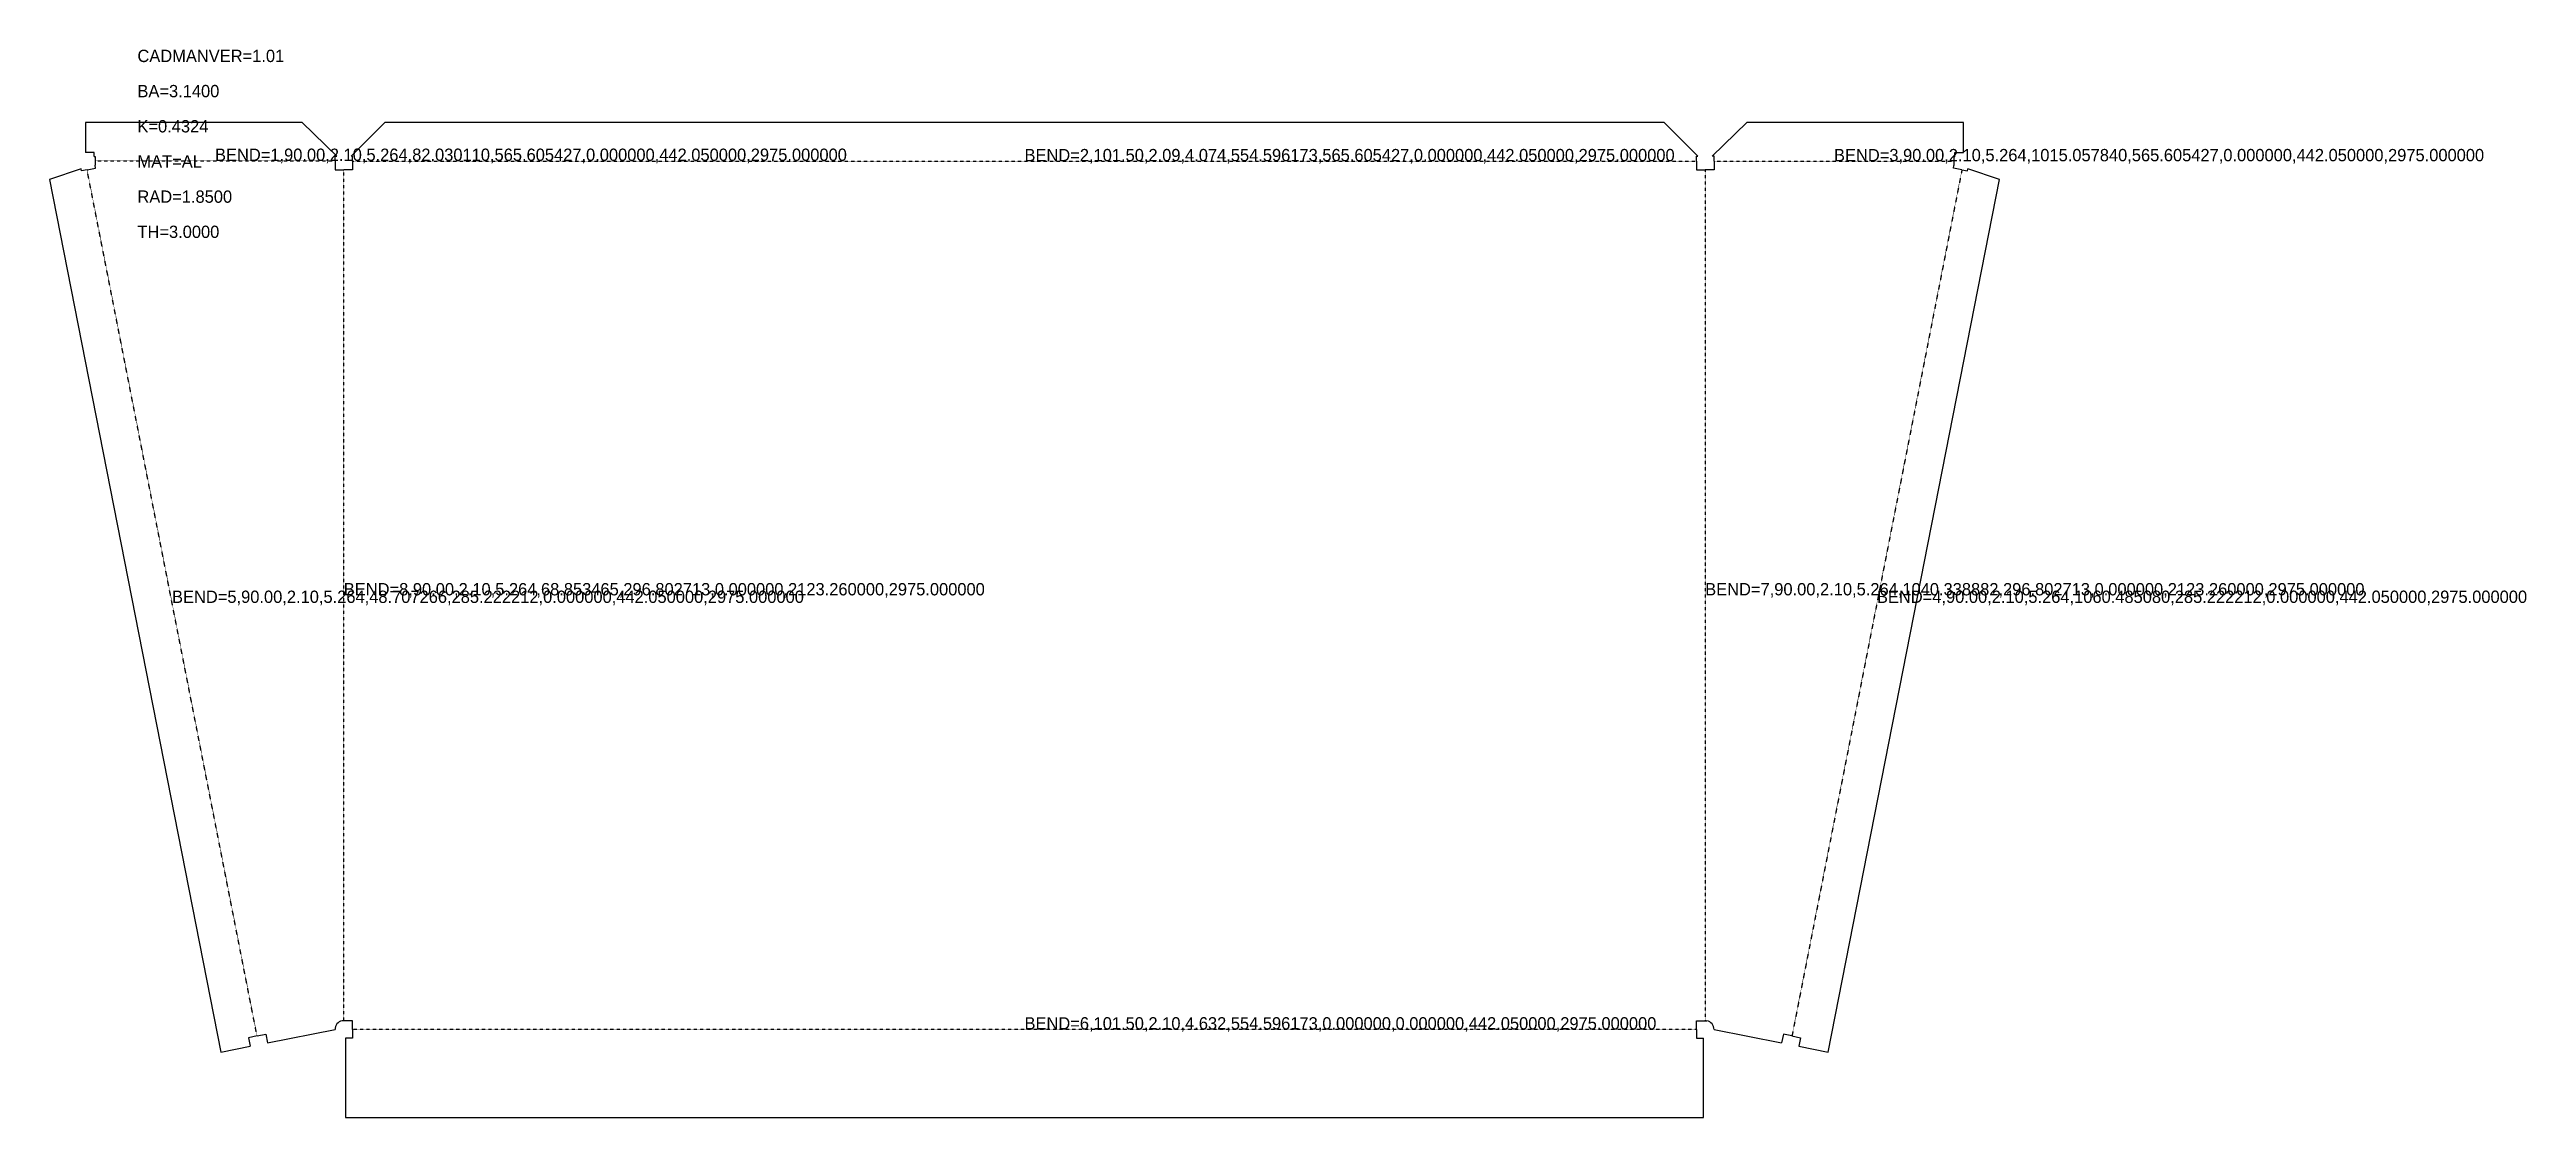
# Model space of a CAD drawing. Extents: x 0 to 1409, y 0 to 607.
import ezdxf

# ---------------------------------------------------------------- set-up
doc = ezdxf.new("R2010")
doc.units = 0
doc.header["$LTSCALE"] = 0.2
doc.linetypes.add('BORDER', pattern=[1.75, 0.5, -0.25, 0.5, -0.25, 0, -0.25])

msp = doc.modelspace()

# ---------------------------------------------------------------- linework, layer by layer
at = {"layer": '1', "color": 7, "linetype": 'CONTINUOUS'}
for p, q in [((20.392203, 565.605427), (20.392203, 548.605427)), ((143.668016, 565.605427), (20.392203, 565.605427)), ((143.668016, 565.605427), (163.365727, 546.569798)), ((171.508856, 546.443238), (190.671045, 565.605427)), ((918.521301, 565.605427), (190.671045, 565.605427)), ((918.521301, 565.605427), (937.68349, 546.443238)), ((945.826619, 546.569798), (965.52433, 565.605427)), ((1088.800143, 565.605427), (965.52433, 565.605427)), ((1088.800143, 548.605427), (1088.800143, 565.605427)), ((17.978743, 539.226476), (0, 533.277773)), ((18.203813, 538.080245), (17.978743, 539.226476)), ((21.355588, 538.699116), (18.203813, 538.080245)), ((25.388309, 548.605427), (20.392203, 548.605427)), ((21.355588, 538.699116), (26.203517, 539.651037)), ((25.388309, 546.270713), (25.388309, 548.605427)), ((25.388309, 546.270713), (25.872917, 546.270713)), ((25.872917, 546.270713), (25.872917, 543.802713)), ((25.872917, 543.802713), (25.872917, 541.334713)), ((26.203517, 539.651037), (25.872917, 541.334713)), ((162.396097, 543.802713), (162.396097, 546.569798)), ((162.396097, 546.569798), (163.365727, 546.569798)), ((162.396097, 543.802713), (162.396097, 538.695057)), ((162.396097, 538.695057), (167.392203, 538.695057)), ((172.392203, 538.695057), (167.392203, 538.695057)), ((172.392203, 546.443238), (171.508856, 546.443238)), ((172.392203, 543.605427), (172.392203, 546.443238)), ((172.392203, 543.605427), (172.392203, 538.695057)), ((936.800143, 543.605427), (936.800143, 546.443238)), ((936.800143, 546.443238), (937.68349, 546.443238)), ((936.800143, 543.605427), (936.800143, 538.695057)), ((936.800143, 538.695057), (941.800143, 538.695057)), ((946.800143, 538.695057), (941.800143, 538.695057)), ((946.800143, 546.569798), (945.826619, 546.569798)), ((946.800143, 543.605427), (946.800143, 546.569798)), ((946.800143, 543.605427), (946.800143, 538.695057)), ((1083.02238, 539.644449), (1083.315536, 541.137427)), ((1087.836758, 538.699116), (1083.02238, 539.644449)), ((1083.315536, 546.073427), (1083.315536, 543.605427)), ((1083.800143, 546.073427), (1083.315536, 546.073427)), ((1083.315536, 543.605427), (1083.315536, 541.137427)), ((1083.800143, 548.605427), (1088.800143, 548.605427)), ((1083.800143, 546.073427), (1083.800143, 548.605427)), ((1087.836758, 538.699116), (1090.988533, 538.080245)), ((1090.988533, 538.080245), (1091.213603, 539.226476)), ((1109.192346, 533.277773), (1091.213603, 539.226476)), ((0, 533.277773), (97.414532, 37.166651)), ((1011.777814, 37.166651), (1109.192346, 533.277773)), ((118.038916, 46.311856), (113.132605, 45.348471)), ((113.132605, 45.348471), (114.09599, 40.44216)), ((118.038916, 46.311856), (122.945227, 47.275241)), ((122.945227, 47.275241), (123.908612, 42.36893)), ((123.908612, 42.36893), (162.392758, 49.925534)), ((167.392203, 54.91037), (166.449725, 54.91037)), ((172.392203, 54.91037), (167.392203, 54.91037)), ((168.392203, 45.101021), (168.392203, 0)), ((172.392203, 45.101021), (168.392203, 45.101021)), ((172.392203, 50), (172.392203, 54.91037)), ((172.392203, 50), (172.392203, 45.101021)), ((936.800143, 50), (936.800143, 54.91037)), ((936.800143, 54.91037), (941.800143, 54.91037)), ((936.800143, 50), (936.800143, 45.101021)), ((936.800143, 45.101021), (940.800143, 45.101021)), ((940.800143, 0), (940.800143, 45.101021)), ((941.800143, 54.91037), (942.742621, 54.91037)), ((946.799589, 49.925534), (985.283734, 42.36893)), ((986.247119, 47.275241), (985.283734, 42.36893)), ((991.15343, 46.311856), (986.247119, 47.275241)), ((991.15343, 46.311856), (996.059741, 45.348471)), ((996.059741, 45.348471), (995.096356, 40.44216)), ((97.414532, 37.166651), (114.09599, 40.44216)), ((995.096356, 40.44216), (1011.777814, 37.166651)), ((168.392203, 0), (940.800143, 0))]:
    msp.add_line(p, q, dxfattribs=at)
for centre, start, end in [((167.392203, 50), 100.865, -179.146647), ((941.800143, 50), -0.853353, 79.135)]:
    msp.add_arc(centre, 5, start, end, dxfattribs=at)
at = {"layer": '2', "color": 7, "linetype": 'BORDER'}
for p, q in [((118.038916, 46.311856), (21.355588, 538.699116)), ((25.872917, 543.802713), (162.396097, 543.802713)), ((167.392203, 54.91037), (167.392203, 538.695057)), ((172.392203, 543.605427), (936.800143, 543.605427)), ((941.800143, 538.695057), (941.800143, 54.91037)), ((946.800143, 543.605427), (1083.315536, 543.605427)), ((1087.836758, 538.699116), (991.15343, 46.311856)), ((936.800143, 50), (172.392203, 50))]:
    msp.add_line(p, q, dxfattribs=at)

# ---------------------------------------------------------------- texts
at = {"layer": '1', "color": 7, "linetype": 'CONTINUOUS'}
for s, p in [('CADMANVER=1.01', (50, 600)), ('BA=3.1400', (50, 580)), ('K=0.4324', (50, 560)), ('MAT=AL', (50, 540)), ('RAD=1.8500', (50, 520)), ('TH=3.0000', (50, 500))]:
    msp.add_text(s, height=7, dxfattribs=at).set_placement(p)
at = {"layer": '2', "color": 7, "linetype": 'CONTINUOUS'}
for s, p in [('BEND=1,90.00,2.10,5.264,82.030110,565.605427,0.000000,442.050000,2975.000000', (94.134507, 543.802713)), ('BEND=2,101.50,2.09,4.074,554.596173,565.605427,0.000000,442.050000,2975.000000', (554.596173, 543.605427)), ('BEND=3,90.00,2.10,5.264,1015.057840,565.605427,0.000000,442.050000,2975.000000', (1015.05784, 543.605427)), ('BEND=5,90.00,2.10,5.264,48.707266,285.222212,0.000000,442.050000,2975.000000', (69.697252, 292.505486)), ('BEND=8,90.00,2.10,5.264,68.853465,296.802713,0.000000,2123.260000,2975.000000', (167.392203, 296.802713)), ('BEND=7,90.00,2.10,5.264,1040.338882,296.802713,0.000000,2123.260000,2975.000000', (941.800143, 296.802713)), ('BEND=4,90.00,2.10,5.264,1060.485080,285.222212,0.000000,442.050000,2975.000000', (1039.495094, 292.505486)), ('BEND=6,101.50,2.10,4.632,554.596173,0.000000,0.000000,442.050000,2975.000000', (554.596173, 50))]:
    msp.add_text(s, height=7, dxfattribs=at).set_placement(p)

doc.saveas('drawing.dxf')
